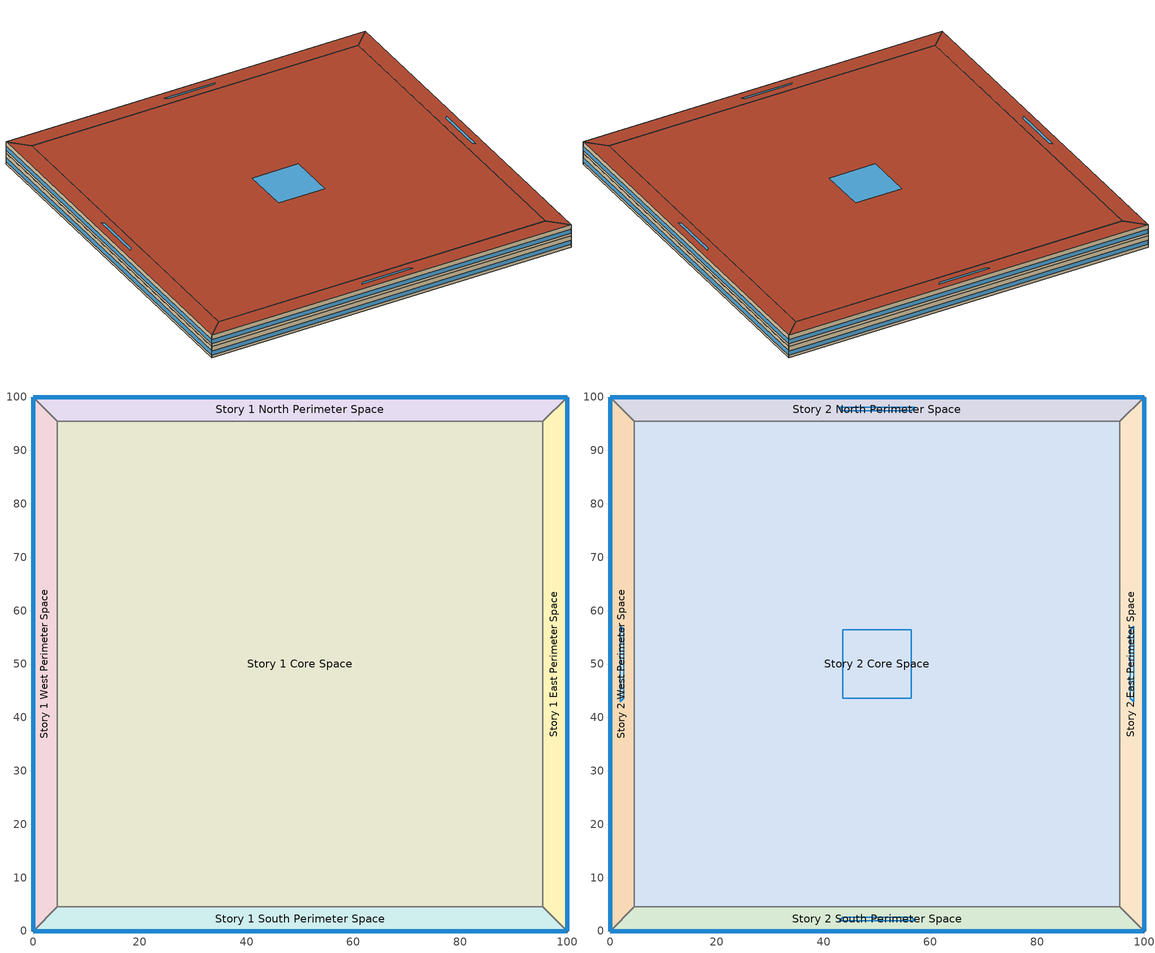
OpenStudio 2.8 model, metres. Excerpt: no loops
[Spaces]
Story 1 West Perimeter Space
 floor ground: 0,0 0,100 4.57,95.43 4.57,4.57 z0
 wall outside: 0,100 0,0 z0:3.2
 wall to Story 1 North Perimeter Space: 4.57,95.43 0,100 z0:3.2
 wall to Story 1 Core Space: 4.57,4.57 4.57,95.43 z0:3.2
 wall to Story 1 South Perimeter Space: 0,0 4.57,4.57 z0:3.2
 window: 0,99.97 0,0.03 z0.76:1.94
Story 1 North Perimeter Space
 floor ground: 0,100 100,100 95.43,95.43 4.57,95.43 z0
 wall outside: 100,100 0,100 z0:3.2
 wall to Story 1 East Perimeter Space: 95.43,95.43 100,100 z0:3.2
 wall to Story 1 Core Space: 4.57,95.43 95.43,95.43 z0:3.2
 window: 99.97,100 0.03,100 z0.76:1.94
Story 1 East Perimeter Space
 floor ground: 100,100 100,0 95.43,4.57 95.43,95.43 z0
 wall outside: 100,0 100,100 z0:3.2
 wall to Story 1 South Perimeter Space: 95.43,4.57 100,0 z0:3.2
 wall to Story 1 Core Space: 95.43,95.43 95.43,4.57 z0:3.2
 window: 100,0.03 100,99.97 z0.76:1.94
Story 1 South Perimeter Space
 floor ground: 100,0 0,0 4.57,4.57 95.43,4.57 z0
 wall outside: 0,0 100,0 z0:3.2
 wall to Story 1 Core Space: 95.43,4.57 4.57,4.57 z0:3.2
 window: 0.03,0 99.97,0 z0.76:1.94
Story 1 Core Space
 floor ground: 4.57,4.57 4.57,95.43 95.43,95.43 95.43,4.57 z0
Story 2 West Perimeter Space
 floor to Story 1 West Perimeter Space: 0,0 0,100 4.57,95.43 4.57,4.57 z3.2
 wall outside: 0,100 0,0 z3.2:6.4
 wall to Story 2 North Perimeter Space: 4.57,95.43 0,100 z3.2:6.4
 wall to Story 2 Core Space: 4.57,4.57 4.57,95.43 z3.2:6.4
 wall to Story 2 South Perimeter Space: 0,0 4.57,4.57 z3.2:6.4
 window: 0,99.97 0,0.03 z3.96:5.14
 roof outside: 4.57,4.57 4.57,95.43 0,100 0,0 z6.4
 skylight: 2.61,43.58 2.61,56.42 1.96,57.07 1.96,42.93 z6.4
Story 2 North Perimeter Space
 floor to Story 1 North Perimeter Space: 0,100 100,100 95.43,95.43 4.57,95.43 z3.2
 wall outside: 100,100 0,100 z3.2:6.4
 wall to Story 2 East Perimeter Space: 95.43,95.43 100,100 z3.2:6.4
 wall to Story 2 Core Space: 4.57,95.43 95.43,95.43 z3.2:6.4
 window: 99.97,100 0.03,100 z3.96:5.14
 roof outside: 4.57,95.43 95.43,95.43 100,100 0,100 z6.4
 skylight: 43.58,97.39 56.42,97.39 57.07,98.04 42.93,98.04 z6.4
Story 2 East Perimeter Space
 floor to Story 1 East Perimeter Space: 100,100 100,0 95.43,4.57 95.43,95.43 z3.2
 wall outside: 100,0 100,100 z3.2:6.4
 wall to Story 2 South Perimeter Space: 95.43,4.57 100,0 z3.2:6.4
 wall to Story 2 Core Space: 95.43,95.43 95.43,4.57 z3.2:6.4
 window: 100,0.03 100,99.97 z3.96:5.14
 roof outside: 95.43,95.43 95.43,4.57 100,0 100,100 z6.4
 skylight: 97.39,56.42 97.39,43.58 98.04,42.93 98.04,57.07 z6.4
Story 2 South Perimeter Space
 floor to Story 1 South Perimeter Space: 100,0 0,0 4.57,4.57 95.43,4.57 z3.2
 wall outside: 0,0 100,0 z3.2:6.4
 wall to Story 2 Core Space: 95.43,4.57 4.57,4.57 z3.2:6.4
 window: 0.03,0 99.97,0 z3.96:5.14
 roof outside: 95.43,4.57 4.57,4.57 0,0 100,0 z6.4
 skylight: 56.42,2.61 43.58,2.61 42.93,1.96 57.07,1.96 z6.4
Story 2 Core Space
 floor to Story 1 Core Space: 4.57,4.57 4.57,95.43 95.43,95.43 95.43,4.57 z3.2
 roof outside: 95.43,4.57 95.43,95.43 4.57,95.43 4.57,4.57 z6.4
 skylight: 56.42,43.58 56.42,56.42 43.58,56.42 43.58,43.58 z6.4
[Building]
Rectangular_SmallOffice_NECB2017: North Axis {deg}=0; Space Type=Office WholeBuilding; Default Construction Set=BTAP-Mass at hdd = 4500.0; Standards Number of Stories=2; Standards Number of Above Ground Stories=2; Standards Building Type=NECB2017_SmallOffice
[Site]
Ottawa Int'l: Latitude {deg}=45.32; Longitude {deg}=-75.67; Time Zone {hr}=-5; Elevation {m}=114
[Site:WaterMainsTemperature]
Calculation Method=Correlation; Annual Average Outdoor Air Temperature {C}=6.83333; Maximum Difference In Monthly Average Outdoor Air Temperatures {deltaC}=31.2
[SizingPeriod:DesignDay] Barometric Pressure {Pa}=99952; Sky Clearness=0; Rain Indicator=0; Snow Indicator=0; Day of Month=21; Daylight Saving Time Indicator=0; Humidity Indicating Type=Wetbulb; Dry-Bulb Temperature Range Modifier Type=DefaultMultipliers
Name | Maximum Dry-Bulb Temperature {C} | Daily Dry-Bulb Temperature Range {deltaC} | Humidity Indicating Conditions at Maximum Dry-Bulb | Wind Speed {m/s} | Wind Direction {deg} | Month | Day Type | Solar Model Indicator | ASHRAE Taub | ASHRAE Taud
Ottawa=Macdonald-Cartier Intl Ann Clg .4% Condns DB=>MWB | 30.6 | 10.1 | 21.8 | 4.6 | 220 | 7 | SummerDesignDay | ASHRAETau | 0.417 | 2.264
Ottawa=Macdonald-Cartier Intl Ann Htg 99.6% Condns DB | -24.2 | 0 | -24.2 | 3.5 | 290 | 1 | WinterDesignDay | ASHRAEClearSky
[Site:GroundTemperature:BuildingSurface]
19.527, 19.502, 19.536, 19.598, 20.002, 21.64, 22.225, 22.375, 21.449, 20.121, 19.802, 19.633
[ClimateZones]
Climate Zone Institution Name 2=CEC; Climate Zone Document Name 2=California Climate Zone Descriptions; Climate Zone Document Year 2=1995
[Material:NoMass] Roughness=Smooth; Thermal Absorptance=0.9; Solar Absorptance=0.7
Name | Thermal Resistance {m2-K/W} | Visible Absorptance
Typical Carpet Pad; Typical Carpet Pad 1 | 0.21648 | 0.8
Typical Insulation 1 | 5.20402 | 0.7
Typical Insulation 2 | 3.77764 | 0.7
Typical Insulation 3 | 6.41024 | 0.7
Typical Carpet Pad 2 | 1.25503 | 0.8
Typical Carpet Pad 3; Typical Carpet Pad 4 | 3.45515 | 0.8
Typical Insulation 4 | 0.526298 | 0.7
Typical Insulation 5 | 0.526316 | 0.7
[Material]
Name | Roughness | Thickness {m} | Conductivity {W/m-K} | Density {kg/m3} | Specific Heat {J/kg-K} | Thermal Absorptance | Solar Absorptance | Visible Absorptance
G05 25mm wood | MediumSmooth | 0.0254 | 0.15 | 608 | 1630 | 0.9 | 0.5 | 0.5
100mm Normalweight concrete floor 1 | MediumSmooth | 0.1016 | 2.31 | 2322 | 832
G01 13mm gypsum board 1 | Smooth | 0.0127 | 0.16 | 800 | 1090 | 0.9 | 0.7 | 0.5
4 in. Normalweight Concrete Floor 1 | MediumRough | 0.1016 | 2.31 | 2322 | 832 | 0.9 | 0.7 | 0.7
1IN Stucco 1 | Smooth | 0.0253 | 0.6918 | 1858 | 837 | 0.9 | 0.7 | 0.92
8IN CONCRETE HW RefBldg 1 | Rough | 0.2032 | 1.311 | 2240 | 836.8 | 0.9 | 0.7 | 0.7
1/2IN Gypsum 1 | Smooth | 0.0127 | 0.16 | 784.9 | 830 | 0.9 | 0.4 | 0.4
Metal Roof Surface 1; F08 Metal surface 1 | Smooth | 0.0008 | 45.28 | 7824 | 500 | 0.9 | 0.7 | 0.7
6 in. Normalweight Concrete Floor 1; 6 in. Normalweight Concrete Floor 2; 6 in. Normalweight Concrete Floor 3 | MediumRough | 0.1524 | 2.31 | 2322 | 832 | 0.9 | 0.7 | 0.7
[Construction]
BTAP-Int-Partition; BTAP-Int-Door: G05 25mm wood
BTAP-Int-Floor: 100mm Normalweight concrete floor 1, Typical Carpet Pad
BTAP-Int-Wall: G01 13mm gypsum board 1, G01 13mm gypsum board 1
BTAP-Int-Ceiling: Typical Carpet Pad, 100mm Normalweight concrete floor 1
BTAP-Int-Window: SimpleGlazing
BTAP-Ext-Floor-Mass:U-0.183: Typical Insulation 1, 4 in. Normalweight Concrete Floor 1, Typical Carpet Pad 1
BTAP-Ext-Wall-Mass:U-0.247: 1IN Stucco 1, 8IN CONCRETE HW RefBldg 1, Typical Insulation 2, 1/2IN Gypsum 1
BTAP-Ext-Roof-Metal:U-0.156: Metal Roof Surface 1, Typical Insulation 3
BTAP-Grnd-Floor-Mass:U-0.757: 6 in. Normalweight Concrete Floor 1, Typical Carpet Pad 2
BTAP-Grnd-Wall-Mass:U-0.284: 6 in. Normalweight Concrete Floor 2, Typical Carpet Pad 3
BTAP-Grnd-Roof-Mass:U-0.284: 6 in. Normalweight Concrete Floor 3, Typical Carpet Pad 4
BTAP-Ext-FixedWindow:U=0.190 SHGC=0.600; BTAP-Ext-GlassDoors:U=0.190 SHGC=0.600; BTAP-Ext-Skylights:U=0.190 SHGC=0.600; BTAP-Ext-DaylightDomes:U=0.190 SHGC=0.600; BTAP-Ext-DaylightDiffuser:U=0.190 SHGC=0.600: SimpleGlazing:U=0.190 SHGC=0.600
BTAP-Ext-Door:U-1.9000000000000001: F08 Metal surface 1, Typical Insulation 4
BTAP-Ext-OverHeadDoor:U-1.9000000000000001: Typical Insulation 5
[DefaultConstructionSet]
BTAP-Mass at hdd = 4500.0: Default Exterior Surface Constructions=BTAP-Mass at hdd = 4500.0; Default Interior Surface Constructions=Default Surface Constructions 2; Default Ground Contact Surface Constructions=BTAP-Mass at hdd = 4500.0 1; Default Exterior SubSurface Constructions=BTAP-Mass at hdd = 4500.0; Default Interior SubSurface Constructions=Default Sub Surface Constructions 2; Interior Partition Construction=BTAP-Int-Partition
[DefaultSurfaceConstructions]
Name | Floor Construction | Wall Construction | Roof Ceiling Construction
Default Surface Constructions 2 | BTAP-Int-Floor | BTAP-Int-Wall | BTAP-Int-Ceiling
BTAP-Mass at hdd = 4500.0 | BTAP-Ext-Floor-Mass:U-0.183 | BTAP-Ext-Wall-Mass:U-0.247 | BTAP-Ext-Roof-Metal:U-0.156
BTAP-Mass at hdd = 4500.0 1 | BTAP-Grnd-Floor-Mass:U-0.757 | BTAP-Grnd-Wall-Mass:U-0.284 | BTAP-Grnd-Roof-Mass:U-0.284
[DefaultSubSurfaceConstructions]
Name | Fixed Window Construction | Operable Window Construction | Door Construction | Glass Door Construction | Overhead Door Construction | Skylight Construction | Tubular Daylight Dome Construction | Tubular Daylight Diffuser Construction
Default Sub Surface Constructions 2 | BTAP-Int-Window | BTAP-Int-Window | BTAP-Int-Door
BTAP-Mass at hdd = 4500.0 | BTAP-Ext-FixedWindow:U=0.190 SHGC=0.600 | BTAP-Ext-FixedWindow:U=0.190 SHGC=0.600 | BTAP-Ext-Door:U-1.9000000000000001 | BTAP-Ext-GlassDoors:U=0.190 SHGC=0.600 | BTAP-Ext-OverHeadDoor:U-1.9000000000000001 | BTAP-Ext-Skylights:U=0.190 SHGC=0.600 | BTAP-Ext-DaylightDomes:U=0.190 SHGC=0.600 | BTAP-Ext-DaylightDiffuser:U=0.190 SHGC=0.600
[WindowMaterial:SimpleGlazingSystem] Solar Heat Gain Coefficient=0.6; Visible Transmittance=0.21
Name | U-Factor {W/m2-K}
SimpleGlazing | 2.2
SimpleGlazing:U=0.190 SHGC=0.600 | 1.9
[BuildingStory] Nominal Floor to Floor Height {m}=3.2
Name | Nominal Z Coordinate {m}
Story 1 | 0
Story 2 | 3.2
[Space]
Name | Building Story | Thermal Zone
Story 1 West Perimeter Space | Story 1 | ALL_ST=WholeBuilding_FL=Story 1_SCH=A 1
Story 1 North Perimeter Space | Story 1 | ALL_ST=WholeBuilding_FL=Story 1_SCH=A 2
Story 1 East Perimeter Space | Story 1 | ALL_ST=WholeBuilding_FL=Story 1_SCH=A 4
Story 1 South Perimeter Space | Story 1 | ALL_ST=WholeBuilding_FL=Story 1_SCH=A 3
Story 1 Core Space | Story 1 | ALL_ST=WholeBuilding_FL=Story 1_SCH=A
Story 2 West Perimeter Space | Story 2 | ALL_ST=WholeBuilding_FL=Story 2_SCH=A 2
Story 2 North Perimeter Space | Story 2 | ALL_ST=WholeBuilding_FL=Story 2_SCH=A 1
Story 2 East Perimeter Space | Story 2 | ALL_ST=WholeBuilding_FL=Story 2_SCH=A
Story 2 South Perimeter Space | Story 2 | ALL_ST=WholeBuilding_FL=Story 2_SCH=A 3
Story 2 Core Space | Story 2 | ALL_ST=WholeBuilding_FL=Story 2_SCH=A 4
[SpaceType]
Office WholeBuilding: Default Schedule Set=Office WholeBuilding Schedule Set; Design Specification Outdoor Air Object=Office WholeBuilding Ventilation; Standards Building Type=Office; Standards Space Type=WholeBuilding
[People:Definition]
Office WholeBuilding People Definition: Number of People Calculation Method=People/Area; People per Space Floor Area {person/m2}=0.0400145; Fraction Radiant=0.3
[People]
Office WholeBuilding People: People Definition=Office WholeBuilding People Definition; Space or SpaceType=Office WholeBuilding; Work Efficiency Schedule=Work Efficiency Schedule; Clothing Insulation Schedule=Clothing Schedule; Air Velocity Schedule=Air Velocity Schedule; Multiplier=1
[Lights:Definition]
Office WholeBuilding Lights Definition: Design Level Calculation Method=Watts/Area; Watts per Space Floor Area {W/m2}=8.49993; Fraction Radiant=0.5; Fraction Visible=0.2
[Lights]
Office WholeBuilding Lights: Lights Definition=Office WholeBuilding Lights Definition; Space or SpaceType=Office WholeBuilding; Fraction Replaceable=1
[ElectricEquipment:Definition]
Office WholeBuilding Elec Equip Definition: Design Level Calculation Method=Watts/Area; Watts per Space Floor Area {W/m2}=7.50273; Fraction Radiant=0.5
[ElectricEquipment]
Office WholeBuilding Elec Equip: Electric Equipment Definition=Office WholeBuilding Elec Equip Definition; Space or SpaceType=Office WholeBuilding
[DesignSpecification:OutdoorAir]
Office WholeBuilding Ventilation: Outdoor Air Method=Sum; Outdoor Air Flow per Person {m3/s-person}=0; Outdoor Air Flow per Floor Area {m3/s-m2}=0.00040132; Outdoor Air Flow Rate {m3/s}=0; Outdoor Air Flow Air Changes per Hour {1/hr}=0
[DefaultScheduleSet]
Office WholeBuilding Schedule Set: Number of People Schedule=NECB-A-Occupancy; People Activity Level Schedule=NECB-Activity; Lighting Schedule=NECB-A-Lighting; Electric Equipment Schedule=NECB-A-Electric-Equipment; Infiltration Schedule=Always On
[ThermostatSetpoint:DualSetpoint] Heating Setpoint Temperature Schedule=NECB-A-Thermostat Setpoint-Heating; Cooling Setpoint Temperature Schedule=NECB-A-Thermostat Setpoint-Cooling
Office WholeBuilding Thermostat 32; Office WholeBuilding Thermostat 33; Office WholeBuilding Thermostat 34; Office WholeBuilding Thermostat 35; Office WholeBuilding Thermostat 36; Office WholeBuilding Thermostat 37; Office WholeBuilding Thermostat 38; Office WholeBuilding Thermostat 39; Office WholeBuilding Thermostat 40; Office WholeBuilding Thermostat 41
[SpaceInfiltration:DesignFlowRate] Schedule=Always On Discrete; Design Flow Rate Calculation Method=Flow/ExteriorArea; Flow per Exterior Surface Area {m3/s-m2}=0.00025; Constant Term Coefficient=0; Temperature Term Coefficient=0; Velocity Term Coefficient=0.224; Velocity Squared Term Coefficient=0
Name | Space or SpaceType
Story 1 East Perimeter Space Infiltration | Story 1 East Perimeter Space
Story 1 North Perimeter Space Infiltration | Story 1 North Perimeter Space
Story 1 South Perimeter Space Infiltration | Story 1 South Perimeter Space
Story 1 West Perimeter Space Infiltration | Story 1 West Perimeter Space
Story 2 Core Space Infiltration | Story 2 Core Space
Story 2 East Perimeter Space Infiltration | Story 2 East Perimeter Space
Story 2 North Perimeter Space Infiltration | Story 2 North Perimeter Space
Story 2 South Perimeter Space Infiltration | Story 2 South Perimeter Space
Story 2 West Perimeter Space Infiltration | Story 2 West Perimeter Space
[ThermalZone] Use Ideal Air Loads=No
Name | Thermostat
ALL_ST=WholeBuilding_FL=Story 2_SCH=A | Office WholeBuilding Thermostat 32
ALL_ST=WholeBuilding_FL=Story 2_SCH=A 1 | Office WholeBuilding Thermostat 33
ALL_ST=WholeBuilding_FL=Story 2_SCH=A 2 | Office WholeBuilding Thermostat 34
ALL_ST=WholeBuilding_FL=Story 2_SCH=A 3 | Office WholeBuilding Thermostat 35
ALL_ST=WholeBuilding_FL=Story 1_SCH=A | Office WholeBuilding Thermostat 36
ALL_ST=WholeBuilding_FL=Story 2_SCH=A 4 | Office WholeBuilding Thermostat 37
ALL_ST=WholeBuilding_FL=Story 1_SCH=A 1 | Office WholeBuilding Thermostat 38
ALL_ST=WholeBuilding_FL=Story 1_SCH=A 2 | Office WholeBuilding Thermostat 39
ALL_ST=WholeBuilding_FL=Story 1_SCH=A 3 | Office WholeBuilding Thermostat 40
ALL_ST=WholeBuilding_FL=Story 1_SCH=A 4 | Office WholeBuilding Thermostat 41
[HeatExchanger:AirToAir:SensibleAndLatent] Availability Schedule=Always On Discrete; Nominal Supply Air Flow Rate {m3/s}=autosize; Sensible Effectiveness at 100% Heating Air Flow=0.5; Latent Effectiveness at 100% Heating Air Flow=0.5; Sensible Effectiveness at 75% Heating Air Flow=0.5; Latent Effectiveness at 75% Heating Air Flow=0.5; Sensible Effectiveness at 100% Cooling Air Flow=0.5; Latent Effectiveness at 100% Cooling Air Flow=0.5; Sensible Effectiveness at 75% Cooling Air Flow=0.5; Latent Effectiveness at 75% Cooling Air Flow=0.5; Supply Air Outlet Temperature Control=Yes; Heat Exchanger Type=Rotary; Frost Control Type=ExhaustOnly; Threshold Temperature {C}=-23.3; Initial Defrost Time Fraction=0.167; Rate of Defrost Time Fraction Increase {1/K}=1.44; Economizer Lockout=Yes
Name | Nominal Electric Power {W}
Sys_3_PSZ ALL_ST=WholeBuilding_FL=Story 1_SCH=A ERV; Sys_3_PSZ ALL_ST=WholeBuilding_FL=Story 2_SCH=A 4 ERV | 2427.16
Sys_3_PSZ ALL_ST=WholeBuilding_FL=Story 1_SCH=A 1 ERV; Sys_3_PSZ ALL_ST=WholeBuilding_FL=Story 1_SCH=A 2 ERV; Sys_3_PSZ ALL_ST=WholeBuilding_FL=Story 1_SCH=A 3 ERV; Sys_3_PSZ ALL_ST=WholeBuilding_FL=Story 1_SCH=A 4 ERV; Sys_3_PSZ ALL_ST=WholeBuilding_FL=Story 2_SCH=A ERV; Sys_3_PSZ ALL_ST=WholeBuilding_FL=Story 2_SCH=A 1 ERV; Sys_3_PSZ ALL_ST=WholeBuilding_FL=Story 2_SCH=A 2 ERV; Sys_3_PSZ ALL_ST=WholeBuilding_FL=Story 2_SCH=A 3 ERV | 175.578
[SetpointManager:OutdoorAirPretreat] Minimum Setpoint Temperature {C}=-99; Maximum Setpoint Temperature {C}=99; Minimum Setpoint Humidity Ratio {kgWater/kgDryAir}=1e-05; Maximum Setpoint Humidity Ratio {kgWater/kgDryAir}=1
Setpoint Manager Outdoor Air Pretreat 1; Setpoint Manager Outdoor Air Pretreat 2; Setpoint Manager Outdoor Air Pretreat 3; Setpoint Manager Outdoor Air Pretreat 4; Setpoint Manager Outdoor Air Pretreat 5; Setpoint Manager Outdoor Air Pretreat 6; Setpoint Manager Outdoor Air Pretreat 7; Setpoint Manager Outdoor Air Pretreat 8; Setpoint Manager Outdoor Air Pretreat 9; Setpoint Manager Outdoor Air Pretreat 10
[AvailabilityManager:NightCycle] Control Type=CycleOnAny; Thermostat Tolerance {deltaC}=1; Cycling Run Time {s}=3600
Availability Manager Night Cycle 1; Availability Manager Night Cycle 2; Availability Manager Night Cycle 3; Availability Manager Night Cycle 4; Availability Manager Night Cycle 5; Availability Manager Night Cycle 6; Availability Manager Night Cycle 7; Availability Manager Night Cycle 8; Availability Manager Night Cycle 9; Availability Manager Night Cycle 10
[EnergyManagementSystem:Sensor] Output Variable or Output Meter Index Key=Environment; Output Variable or Output Meter=Site Outdoor Air Drybulb Temperature
OAT; OAT_1
[EnergyManagementSystem:Actuator] Actuated Component Type=Schedule:Year; Actuated Component Control Type=Schedule Value
Name | Actuated Component
Sys3PSZALLSTWholeBuildingFLStory1SCHAHtgSch0; Sys3PSZALLSTWholeBuildingFLStory2SCHA4HtgSch0 | NECB-A-Thermostat Setpoint-Heating
Sys3PSZALLSTWholeBuildingFLStory1SCHAClgSch0; Sys3PSZALLSTWholeBuildingFLStory2SCHA4ClgSch0 | NECB-A-Thermostat Setpoint-Cooling
[EnergyManagementSystem:Program]
Sys3PSZALLSTWholeBuildingFLStory1SCHAOptimumStartProg0: IF DaylightSavings==0 && DayOfWeek>1 && Hour==5 && OAT<23.9 && OAT>1.7; SET Sys3PSZALLSTWholeBuildingFLStory1SCHAClgSch0 = 29.4; SET Sys3PSZALLSTWholeBuildingFLStory1SCHAHtgSch0 = 15.6; ELSEIF DaylightSavings==0 && DayOfWeek==1 && Hour==7 && OAT<23.9 && OAT>1.7; SET Sys3PSZALLSTWholeBuildingFLStory1SCHAClgSch0 = 29.4; SET Sys3PSZALLSTWholeBuildingFLStory1SCHAHtgSch0 = 15.6; ELSEIF DaylightSavings==1 && DayOfWeek>1 && Hour==4 && OAT<23.9 && OAT>1.7; SET Sys3PSZALLSTWholeBuildingFLStory1SCHAClgSch0 = 29.4; SET Sys3PSZALLSTWholeBuildingFLStory1SCHAHtgSch0 = 15.6; ELSEIF DaylightSavings==1 && DayOfWeek==1 && Hour==6 && OAT<23.9 && OAT>1.7; SET Sys3PSZALLSTWholeBuildingFLStory1SCHAClgSch0 = 29.4; SET Sys3PSZALLSTWholeBuildingFLStory1SCHAHtgSch0 = 15.6; ELSE; SET Sys3PSZALLSTWholeBuildingFLStory1SCHAClgSch0 = NULL; SET Sys3PSZALLSTWholeBuildingFLStory1SCHAHtgSch0 = NULL; ENDIF
Sys3PSZALLSTWholeBuildingFLStory2SCHA4OptimumStartProg0: IF DaylightSavings==0 && DayOfWeek>1 && Hour==5 && OAT_1<23.9 && OAT_1>1.7; SET Sys3PSZALLSTWholeBuildingFLStory2SCHA4ClgSch0 = 29.4; SET Sys3PSZALLSTWholeBuildingFLStory2SCHA4HtgSch0 = 15.6; ELSEIF DaylightSavings==0 && DayOfWeek==1 && Hour==7 && OAT_1<23.9 && OAT_1>1.7; SET Sys3PSZALLSTWholeBuildingFLStory2SCHA4ClgSch0 = 29.4; SET Sys3PSZALLSTWholeBuildingFLStory2SCHA4HtgSch0 = 15.6; ELSEIF DaylightSavings==1 && DayOfWeek>1 && Hour==4 && OAT_1<23.9 && OAT_1>1.7; SET Sys3PSZALLSTWholeBuildingFLStory2SCHA4ClgSch0 = 29.4; SET Sys3PSZALLSTWholeBuildingFLStory2SCHA4HtgSch0 = 15.6; ELSEIF DaylightSavings==1 && DayOfWeek==1 && Hour==6 && OAT_1<23.9 && OAT_1>1.7; SET Sys3PSZALLSTWholeBuildingFLStory2SCHA4ClgSch0 = 29.4; SET Sys3PSZALLSTWholeBuildingFLStory2SCHA4HtgSch0 = 15.6; ELSE; SET Sys3PSZALLSTWholeBuildingFLStory2SCHA4ClgSch0 = NULL; SET Sys3PSZALLSTWholeBuildingFLStory2SCHA4HtgSch0 = NULL; ENDIF
[EnergyManagementSystem:ProgramCallingManager]
Sys3PSZALLSTWholeBuildingFLStory1SCHAOptimumStartCallingManager0: BeginTimestepBeforePredictor; Sys3PSZALLSTWholeBuildingFLStory1SCHAOptimumStartProg0
Sys3PSZALLSTWholeBuildingFLStory2SCHA4OptimumStartCallingManager0: BeginTimestepBeforePredictor; Sys3PSZALLSTWholeBuildingFLStory2SCHA4OptimumStartProg0
[Schedule:Ruleset]
Clothing Schedule: Default Day Schedule=Clothing Schedule Default Winter Clothes
Air Velocity Schedule: Default Day Schedule=Air Velocity Schedule Default
Work Efficiency Schedule: Default Day Schedule=Work Efficiency Schedule Default
NECB-A-Occupancy: Default Day Schedule=NECB-A-Occupancy Default
NECB-Activity: Default Day Schedule=NECB-Activity Default; Summer Design Day Schedule=NECB-Activity Summer Design Day; Winter Design Day Schedule=NECB-Activity Winter Design Day
NECB-A-Lighting: Default Day Schedule=NECB-A-Lighting Default
NECB-A-Electric-Equipment: Default Day Schedule=NECB-A-Electric-Equipment Default
Always On: Default Day Schedule=Always On Default
NECB-A-Thermostat Setpoint-Heating: Default Day Schedule=NECB-A-Thermostat Setpoint-Heating Default
NECB-A-Thermostat Setpoint-Cooling: Default Day Schedule=NECB-A-Thermostat Setpoint-Cooling Default
[Schedule:Day]
Clothing Schedule Default Winter Clothes; Always On Default: 24, 0, 1
Clothing Schedule Summer Clothes: 24, 0, 0.5
Air Velocity Schedule Default; NECB-A-Electric-Equipment Sat Day; NECB-A-Electric-Equipment Sun|Hol Day: 24, 0, 0.2
Work Efficiency Schedule Default; NECB-A-Occupancy Sat Day; NECB-A-Occupancy Sun|Hol Day: 24, 0, 0
NECB-A-Occupancy Default; NECB-A-Occupancy Default|Wkdy Day: 7, 0, 0, 8, 0, 0.1, 9, 0, 0.7, 12, 0, 0.9, 14, 0, 0.5, 17, 0, 0.9, 18, 0, 0.7, 19, 0, 0.3, 23, 0, 0.1, 24, 0, 0
NECB-Activity Default; NECB-Activity Winter Design Day; NECB-Activity Summer Design Day: 24, 0, 130
NECB-A-Lighting Default; NECB-A-Lighting Default|Wkdy Day: 7, 0, 0.05, 8, 0, 0.3, 9, 0, 0.8, 17, 0, 0.9, 18, 0, 0.8, 19, 0, 0.5, 21, 0, 0.3, 23, 0, 0.1, 24, 0, 0.05
NECB-A-Lighting Sat Day; NECB-A-Lighting Sun|Hol Day: 24, 0, 0.05
NECB-A-Electric-Equipment Default; NECB-A-Electric-Equipment Default|Wkdy Day: 7, 0, 0.2, 8, 0, 0.3, 9, 0, 0.8, 18, 0, 0.9, 19, 0, 0.5, 21, 0, 0.3, 24, 0, 0.2
NECB-A-Thermostat Setpoint-Heating Default; NECB-A-Thermostat Setpoint-Heating Default|Wkdy Day: 6, 0, 18, 7, 0, 20, 21, 0, 22, 24, 0, 18
NECB-A-Thermostat Setpoint-Heating Sat Day; NECB-A-Thermostat Setpoint-Heating Sun|Hol Day: 24, 0, 18
NECB-A-Thermostat Setpoint-Cooling Default; NECB-A-Thermostat Setpoint-Cooling Default|Wkdy Day: 6, 0, 35, 21, 0, 24, 24, 0, 35
NECB-A-Thermostat Setpoint-Cooling Sat Day; NECB-A-Thermostat Setpoint-Cooling Sun|Hol Day: 24, 0, 35
[Schedule:Rule] Date Specification Type=DateRange; Start Day=1
Name | Schedule Ruleset | Rule Order | Day Schedule | Start Month | End Month | End Day | Apply Monday | Apply Tuesday | Apply Wednesday | Apply Thursday | Apply Friday | Apply Saturday | Apply Sunday
Schedule Rule 1 | Clothing Schedule | 0 | Clothing Schedule Summer Clothes | 5 | 9 | 30
Schedule Rule 2 | NECB-A-Occupancy | 2 | NECB-A-Occupancy Default|Wkdy Day | 1 | 12 | 31 | Yes | Yes | Yes | Yes | Yes
Schedule Rule 3 | NECB-A-Occupancy | 1 | NECB-A-Occupancy Sat Day | 1 | 12 | 31 |  |  |  |  |  | Yes
Schedule Rule 4 | NECB-A-Occupancy | 0 | NECB-A-Occupancy Sun|Hol Day | 1 | 12 | 31 |  |  |  |  |  |  | Yes
Schedule Rule 5 | NECB-A-Lighting | 2 | NECB-A-Lighting Default|Wkdy Day | 1 | 12 | 31 | Yes | Yes | Yes | Yes | Yes
Schedule Rule 6 | NECB-A-Lighting | 1 | NECB-A-Lighting Sat Day | 1 | 12 | 31 |  |  |  |  |  | Yes
Schedule Rule 7 | NECB-A-Lighting | 0 | NECB-A-Lighting Sun|Hol Day | 1 | 12 | 31 |  |  |  |  |  |  | Yes
Schedule Rule 8 | NECB-A-Electric-Equipment | 2 | NECB-A-Electric-Equipment Default|Wkdy Day | 1 | 12 | 31 | Yes | Yes | Yes | Yes | Yes
Schedule Rule 9 | NECB-A-Electric-Equipment | 1 | NECB-A-Electric-Equipment Sat Day | 1 | 12 | 31 |  |  |  |  |  | Yes
Schedule Rule 10 | NECB-A-Electric-Equipment | 0 | NECB-A-Electric-Equipment Sun|Hol Day | 1 | 12 | 31 |  |  |  |  |  |  | Yes
Schedule Rule 11 | NECB-A-Thermostat Setpoint-Heating | 2 | NECB-A-Thermostat Setpoint-Heating Default|Wkdy Day | 1 | 12 | 31 | Yes | Yes | Yes | Yes | Yes
Schedule Rule 12 | NECB-A-Thermostat Setpoint-Heating | 1 | NECB-A-Thermostat Setpoint-Heating Sat Day | 1 | 12 | 31 |  |  |  |  |  | Yes
Schedule Rule 13 | NECB-A-Thermostat Setpoint-Heating | 0 | NECB-A-Thermostat Setpoint-Heating Sun|Hol Day | 1 | 12 | 31 |  |  |  |  |  |  | Yes
Schedule Rule 14 | NECB-A-Thermostat Setpoint-Cooling | 2 | NECB-A-Thermostat Setpoint-Cooling Default|Wkdy Day | 1 | 12 | 31 | Yes | Yes | Yes | Yes | Yes
Schedule Rule 15 | NECB-A-Thermostat Setpoint-Cooling | 1 | NECB-A-Thermostat Setpoint-Cooling Sat Day | 1 | 12 | 31 |  |  |  |  |  | Yes
Schedule Rule 16 | NECB-A-Thermostat Setpoint-Cooling | 0 | NECB-A-Thermostat Setpoint-Cooling Sun|Hol Day | 1 | 12 | 31 |  |  |  |  |  |  | Yes
[Schedule:Constant]
Always On Discrete: Value=1
